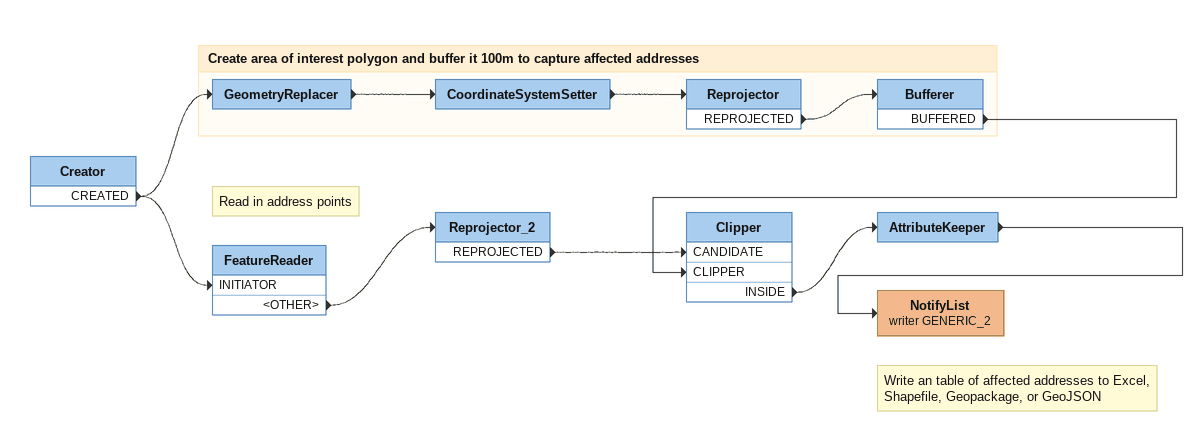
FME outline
Creator
    CREATED -> FeatureReader [INITIATOR]
    CREATED -> GeometryReplacer
Note: Read in address points
FeatureReader
    <OTHER> -> Reprojector_2
Reprojector_2
    REPROJECTED -> Clipper [CANDIDATE]
Clipper
    INSIDE -> AttributeKeeper
AttributeKeeper
    -> NotifyList (writer GENERIC_2)
Note: Write an table of affected addresses to Excel, Shapefile, Geopackage, or GeoJSON
NotifyList (writer GENERIC_2)

Bookmark: Create area of interest polygon and buffer it 100m to capture affected addresses
GeometryReplacer
    -> CoordinateSystemSetter
CoordinateSystemSetter
    -> Reprojector
Reprojector
    REPROJECTED -> Bufferer
Bufferer
    BUFFERED -> Clipper [CLIPPER]
